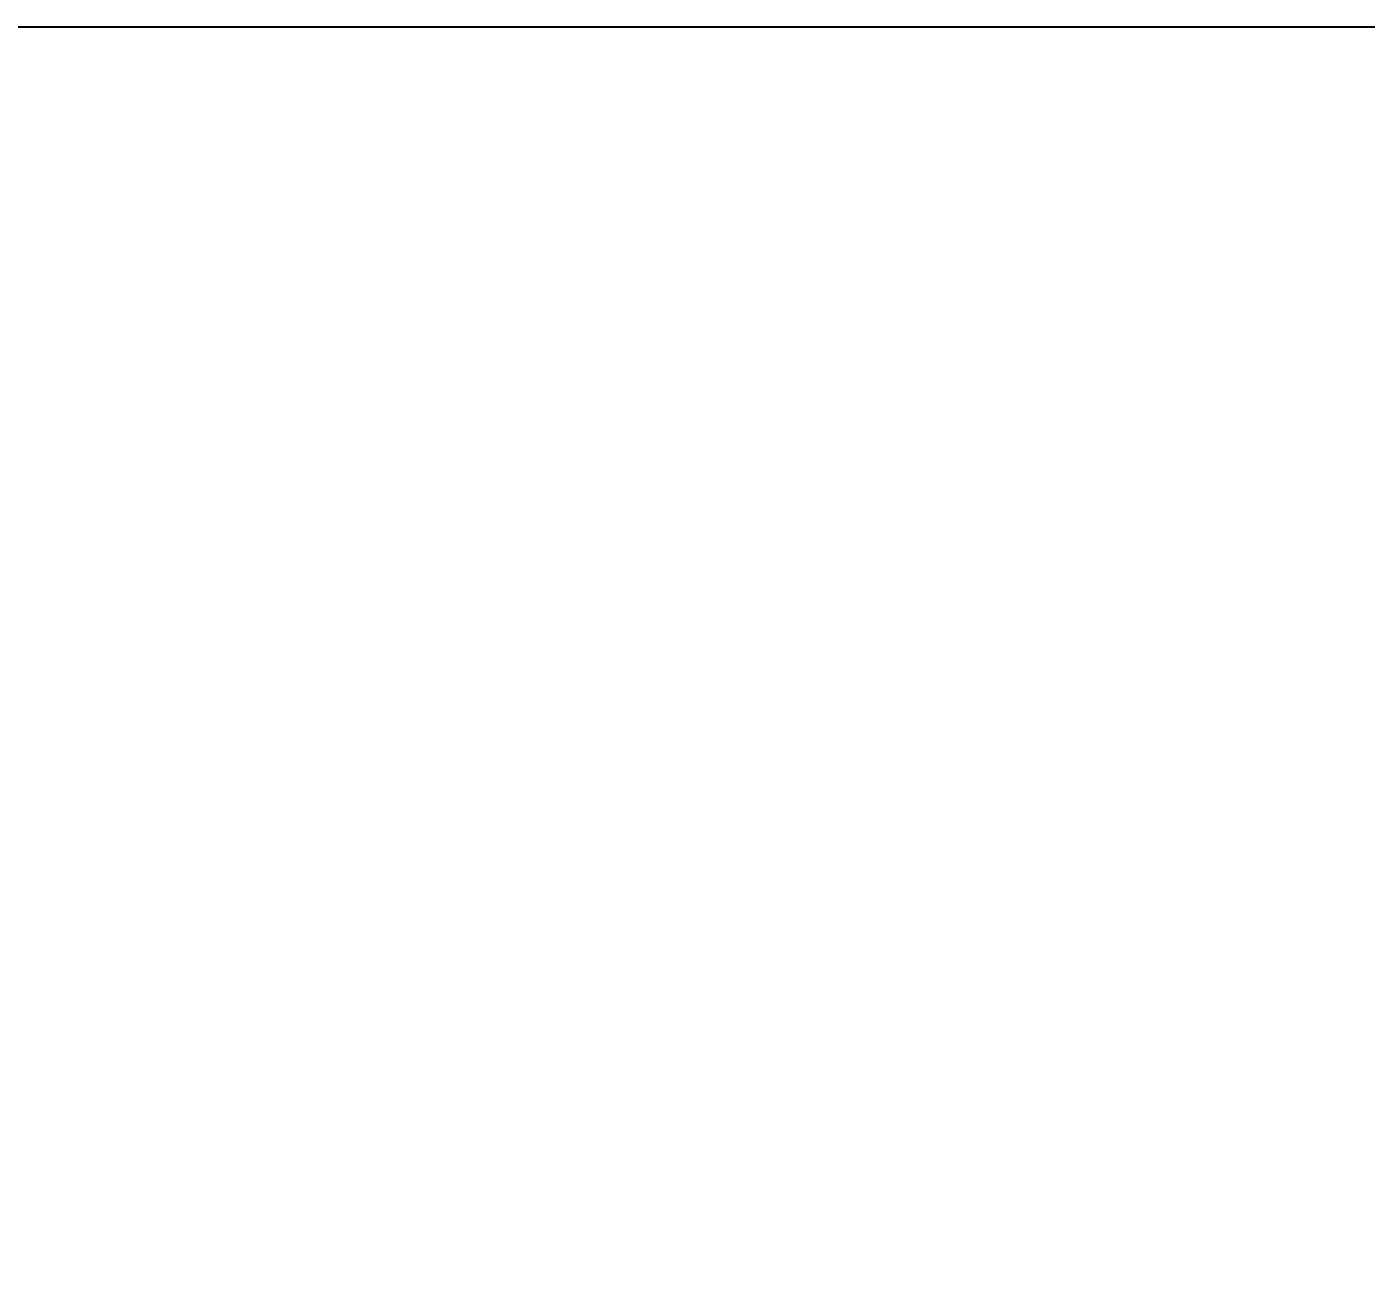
# Model space of a CAD drawing. Header units: millimetres. Extents: x 494.6 to 506.9, y 72.1 to 80.
# Drawn here: x 500.1755 to 500.4185, y 77.7839 to 78.0101 of the extents above; entities that cross this region are included whole.
import ezdxf

# ---------------------------------------------------------------- set-up
doc = ezdxf.new("R2010")
doc.units = ezdxf.units.MM
doc.header["$LTSCALE"] = 0.5
doc.header["$PDMODE"] = 98
doc.layers.add('DIM', color=3, linetype='Continuous')
doc.styles.add('SIMPLEX', font='simplex.shx', dxfattribs={"bigfont": 'AllInOneBig.shx'})
doc.dimstyles.new('Standard3', dxfattribs={"dimtxt": 0.08, "dimasz": 0.08, "dimexe": 0.027, "dimexo": 0.027, "dimgap": 0.027, "dimtad": 1, "dimdec": 3, "dimlfac": 2, "dimrnd": 0.0005, "dimzin": 1, "dimtxsty": 'SIMPLEX', "dimcen": 0.1905, "dimclrd": 256, "dimclre": 256, "dimclrt": 256, "dimazin": 3, "dimtp": 0.03, "dimtm": 0.03, "dimtfac": 0.8, "dimtdec": 3, "dimtmove": 0, "dimatfit": 3, "dimfxl": 0.05, "dimlwd": -1, "dimlwe": -1})

# ---------------------------------------------------------------- blocks, each defined once
blk = doc.blocks.new('*D290')
at = {"layer": 'Defpoints', "color": 0, "ltscale": 0.1, "transparency": 16777216}
for p in [(499.32394, 78.01015), (499.32394, 75.85765), (500.83603, 75.85765)]:
    blk.add_point(p, dxfattribs=at)
at = {"layer": 'DIM', "ltscale": 0.1, "transparency": 16777216}
for p, q in [((499.35094, 78.01015), (500.86303, 78.01015)), ((500.83603, 77.93015), (500.83603, 77.34185)), ((500.83603, 75.93765), (500.83603, 76.52595)), ((499.35094, 75.85765), (500.86303, 75.85765))]:
    blk.add_line(p, q, dxfattribs=at)
for points in [[(500.8227, 77.93015), (500.84936, 77.93015), (500.83603, 78.01015)], [(500.8227, 75.93765), (500.84936, 75.93765), (500.83603, 75.85765)]]:
    blk.add_solid(points, dxfattribs=at)
at = {"layer": 'DIM', "ltscale": 0.1, "transparency": 16777216, "insert": (500.83603, 76.9339), "char_height": 0.08, "attachment_point": 5, "rotation": 90, "style": 'SIMPLEX'}
blk.add_mtext('\\A1;4.305%%P0.025', dxfattribs=at)

msp = doc.modelspace()

# ---------------------------------------------------------------- dimensions: what is measured, and where the dimension line sits
at = {"layer": 'DIM', "ltscale": 0.1}
dim = msp.add_linear_dim(base=(500.83603, 75.85765), p1=(499.32394, 78.01015), p2=(499.32394, 75.85765), angle=90, text='<>%%P0.025', dimstyle='Standard3', dxfattribs=at)
dim.commit()
dim.dimension.update_dxf_attribs({"geometry": '*D290', "text_midpoint": (500.83603, 76.9339)})

doc.saveas('drawing.dxf')
